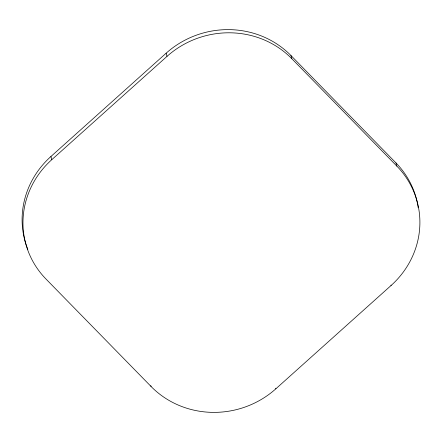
<?xml version="1.0" encoding="UTF-8"?>
<svg xmlns="http://www.w3.org/2000/svg" width="442" height="442" viewBox="0 0 442 442"><rect width="100%" height="100%" fill="white"/><g stroke="black" fill="none" stroke-linecap="round" stroke-linejoin="round"><path stroke-width="0.66" d="M27.829 249.382A88.654 84.118 -15.3 0 1 50.929 156.496L166.142 53.195A88.654 84.118 -15.3 0 1 290.947 55.526L395.977 162.932A88.654 84.118 -15.3 0 1 418.209 207.751M51.797 159.667L167.01 56.372A88.654 84.118 -15.3 0 1 291.814 58.698L396.844 166.109A88.654 84.118 -15.3 0 1 391.071 285.504L275.858 388.805A88.654 84.118 -15.3 0 1 151.053 386.474L46.023 279.068A88.654 84.118 -15.3 0 1 51.797 159.667L50.929 156.496M395.977 162.932L396.844 166.109M390.966 285.112L391.071 285.504M290.947 55.526L291.814 58.698M275.692 388.209L275.858 388.805M166.142 53.195L167.01 56.372M150.833 385.684L151.053 386.474"/></g></svg>
